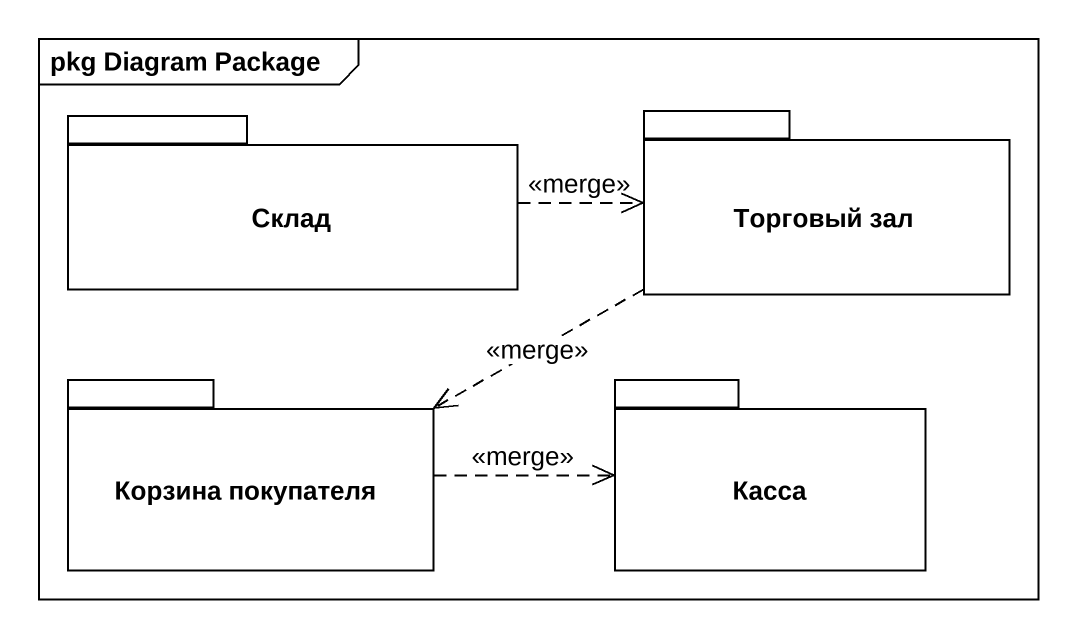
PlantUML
@startuml
mainframe pkg Diagram Package
package Склад {
}
package "Торговый зал" as Торговый_зал {
}
package "Корзина покупателя" as Корзина_покупателя {
}
package Касса {
}
Склад .right.> Торговый_зал : <<merge>>
Торговый_зал .left.> Корзина_покупателя : <<merge>>
Корзина_покупателя .right.> Касса : <<merge>>
@enduml
